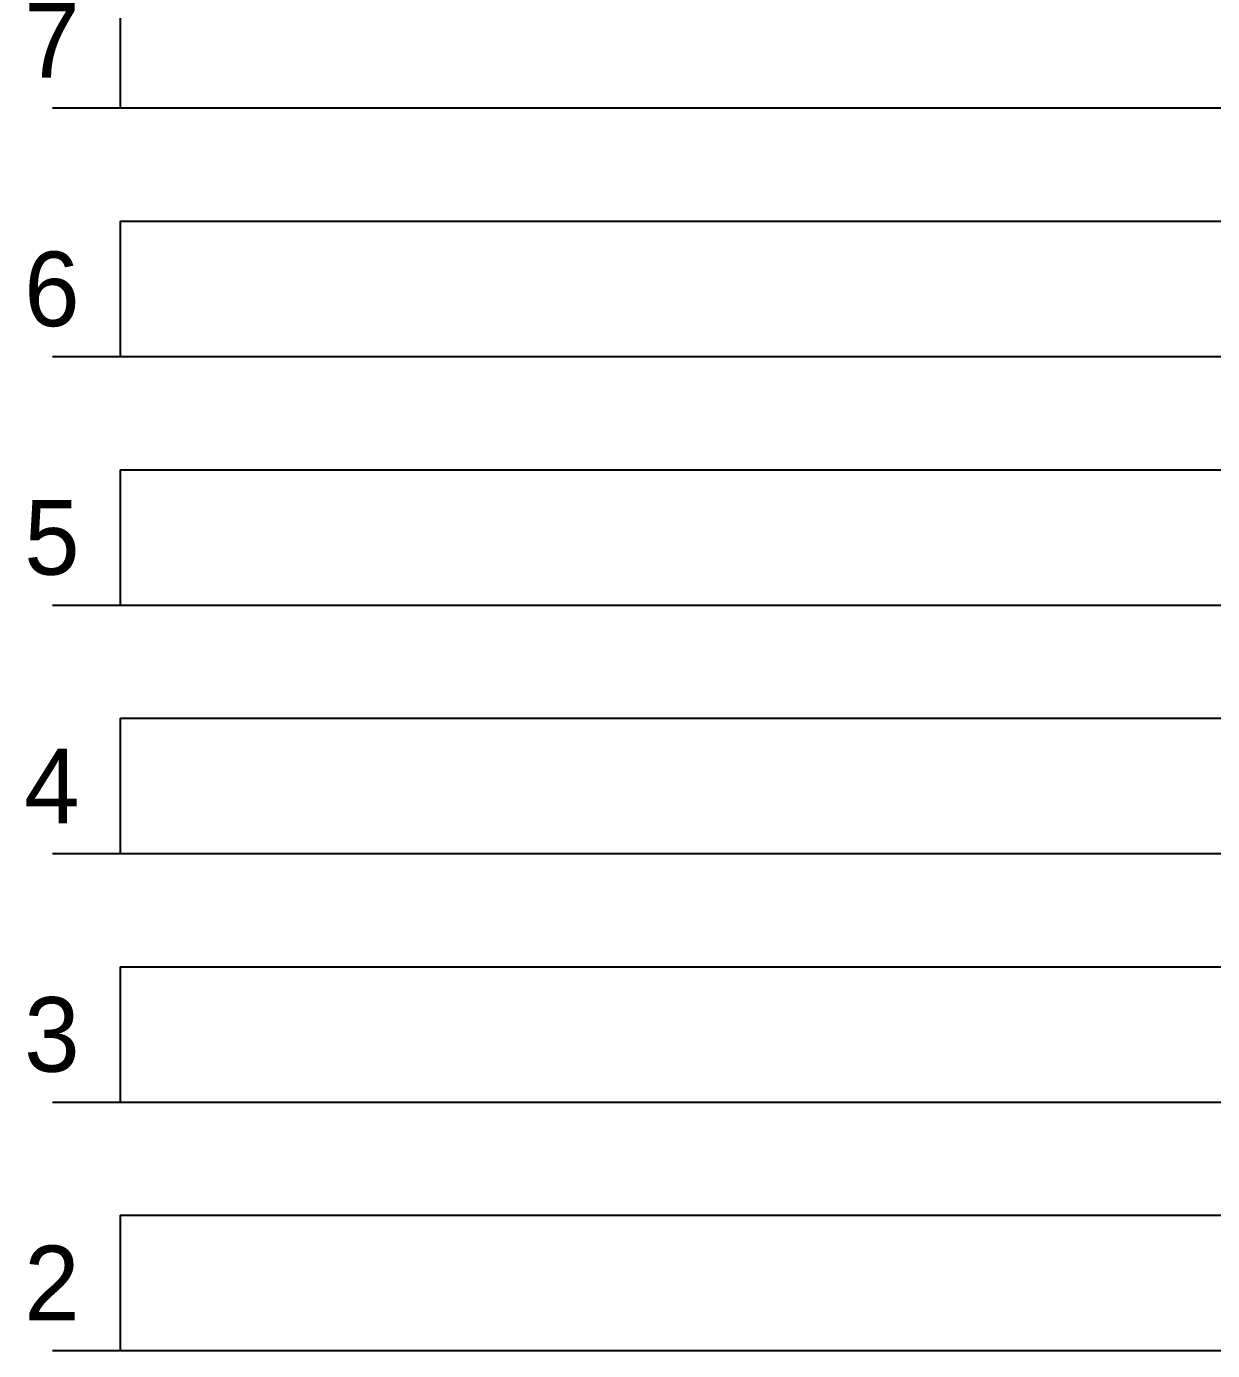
# Model space of a CAD drawing. Header units: millimetres. Extents: x -1040 to 5136, y -2580 to 8636.
# Drawn here: x -189 to 2198, y 364 to 3028 of the extents above; entities that cross this region are included whole.
import ezdxf
from ezdxf.enums import TextEntityAlignment as Align

# ---------------------------------------------------------------- set-up
doc = ezdxf.new("R2010")
doc.units = ezdxf.units.MM
doc.layers.add('noprint', color=40, linetype='Continuous', plot=False)
doc.styles.get("Standard").update_dxf_attribs({"font": 'isoplus.shx'})

# ---------------------------------------------------------------- blocks, each defined once
blk = doc.blocks.new('paginalayout')
at = {"layer": 'noprint'}
for p, q in [((0, 3136), (0, 2864)), ((-136, 2864), (5000, 2864)), ((0, 2636), (0, 2364)), ((-136, 2364), (5000, 2364)), ((0, 2136), (0, 1864)), ((-136, 1864), (5000, 1864)), ((0, 1636), (0, 1364)), ((-136, 1364), (5000, 1364)), ((0, 1136), (0, 864)), ((-136, 864), (5000, 864)), ((0, 636), (0, 364)), ((-136, 364), (5000, 364))]:
    blk.add_line(p, q, dxfattribs=at)
at = {"layer": 'noprint', "linetype": 'Continuous'}
for p, q in [((0, 2636), (190, 2636)), ((190, 2636), (400, 2636)), ((400, 2636), (610, 2636)), ((610, 2636), (820, 2636)), ((820, 2636), (1030, 2636)), ((1030, 2636), (1240, 2636)), ((1240, 2636), (1450, 2636)), ((1450, 2636), (1660, 2636)), ((1660, 2636), (1870, 2636)), ((1870, 2636), (2080, 2636)), ((2080, 2636), (2290, 2636)), ((0, 2136), (190, 2136)), ((190, 2136), (400, 2136)), ((400, 2136), (610, 2136)), ((610, 2136), (820, 2136)), ((820, 2136), (1030, 2136)), ((1030, 2136), (1240, 2136)), ((1240, 2136), (1450, 2136)), ((1450, 2136), (1660, 2136)), ((1660, 2136), (1870, 2136)), ((1870, 2136), (2080, 2136)), ((2080, 2136), (2290, 2136)), ((0, 1636), (190, 1636)), ((190, 1636), (400, 1636)), ((400, 1636), (610, 1636)), ((610, 1636), (820, 1636)), ((820, 1636), (1030, 1636)), ((1030, 1636), (1240, 1636)), ((1240, 1636), (1450, 1636)), ((1450, 1636), (1660, 1636)), ((1660, 1636), (1870, 1636)), ((1870, 1636), (2080, 1636)), ((2080, 1636), (2290, 1636)), ((0, 1136), (190, 1136)), ((190, 1136), (400, 1136)), ((400, 1136), (610, 1136)), ((610, 1136), (820, 1136)), ((820, 1136), (1030, 1136)), ((1030, 1136), (1240, 1136)), ((1240, 1136), (1450, 1136)), ((1450, 1136), (1660, 1136)), ((1660, 1136), (1870, 1136)), ((1870, 1136), (2080, 1136)), ((2080, 1136), (2290, 1136)), ((0, 636), (190, 636)), ((190, 636), (400, 636)), ((400, 636), (610, 636)), ((610, 636), (820, 636)), ((820, 636), (1030, 636)), ((1030, 636), (1240, 636)), ((1240, 636), (1450, 636)), ((1450, 636), (1660, 636)), ((1660, 636), (1870, 636)), ((1870, 636), (2080, 636)), ((2080, 636), (2290, 636))]:
    blk.add_line(p, q, dxfattribs=at)
at = {"layer": 'noprint'}
for s, p in [('7', (-137.5, 3000)), ('6', (-137.5, 2500)), ('5', (-137.5, 2000)), ('4', (-137.5, 1500)), ('3', (-137.5, 1000)), ('2', (-137.5, 500))]:
    blk.add_text(s, height=150, dxfattribs=at).set_placement(p, align=Align.MIDDLE_CENTER)

msp = doc.modelspace()

# ---------------------------------------------------------------- block references
at = {"layer": 'noprint', "linetype": 'Continuous'}
msp.add_blockref('paginalayout', (0, 0), dxfattribs=at)

doc.saveas('drawing.dxf')
